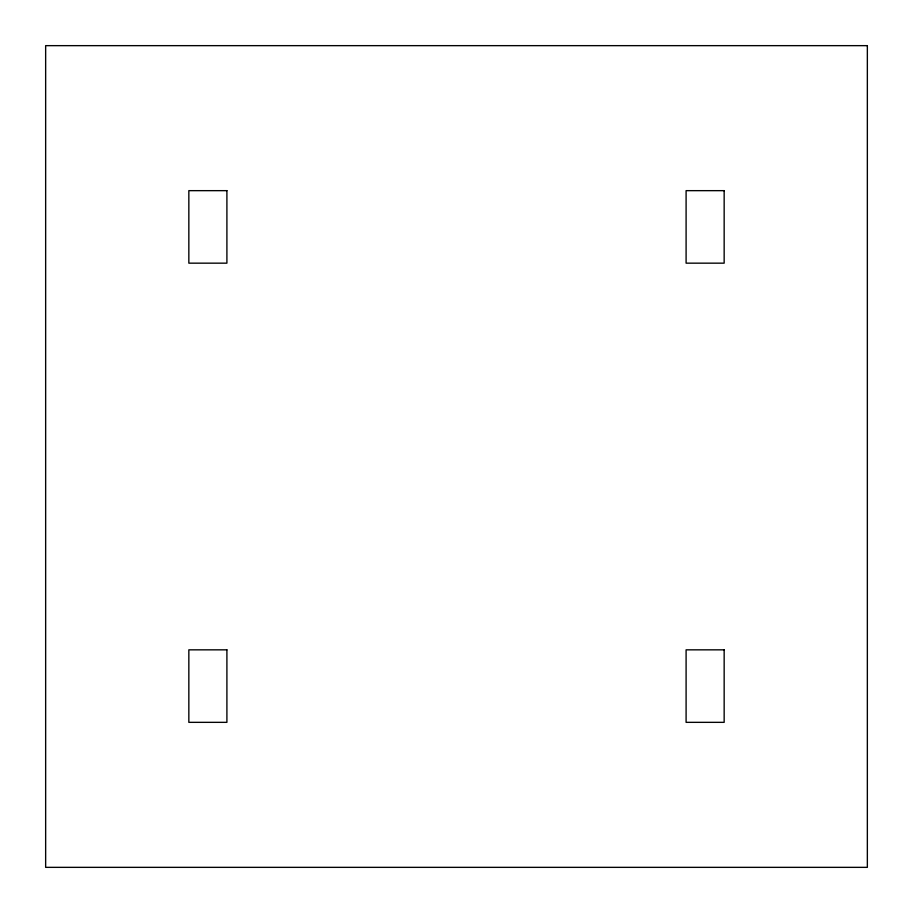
<?xml version="1.0" encoding="UTF-8"?>
<svg xmlns="http://www.w3.org/2000/svg" width="913" height="913" viewBox="0 0 913 913"><rect width="100%" height="100%" fill="white"/><g stroke="black" fill="none" stroke-linecap="round" stroke-linejoin="round"><path stroke-width="1.37" d="M867.35 45.65L45.65 45.65L45.65 867.35L867.35 867.35L867.35 45.65M226.903 190.657L188.843 190.657L188.843 263.161L226.903 263.161L226.903 190.657M724.157 190.657L686.097 190.657L686.097 263.161L724.157 263.161L724.157 190.657M226.903 649.839L188.843 649.839L188.843 722.343L226.903 722.343L226.903 649.839M724.157 649.839L686.097 649.839L686.097 722.343L724.157 722.343L724.157 649.839"/></g></svg>
